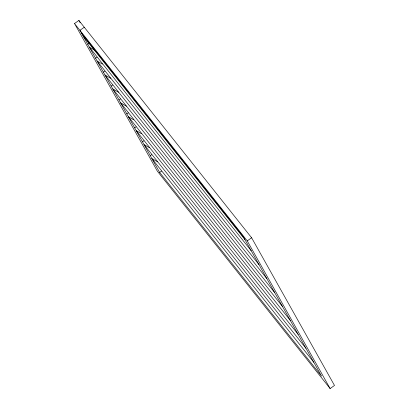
<?xml version="1.0" encoding="UTF-8"?>
<svg xmlns="http://www.w3.org/2000/svg" width="409" height="409" viewBox="0 0 409 409"><rect width="100%" height="100%" fill="white"/><g stroke="black" fill="none" stroke-linecap="round" stroke-linejoin="round"><path stroke-width="0.61" d="M74.51 23.543L78.881 20.45L251.617 237.777L334.49 385.457L330.119 388.55L157.383 171.223L74.51 23.543L247.24 240.87L330.119 388.55M84.28 27.239L79.908 30.332L159.653 172.445L321.592 376.188L243.406 236.862L81.473 33.119M87.725 44.264L89.182 43.236M95.542 58.196L97.005 57.168M103.365 72.132L104.822 71.1M111.182 86.064L112.639 85.031M118.999 99.995L120.456 98.963M126.821 113.927L128.278 112.894M134.638 127.859L136.095 126.831M142.455 141.79L143.912 140.762M150.272 155.722L151.729 154.694M159.653 172.445L161.601 171.069M247.24 240.87L251.617 237.777M94.622 50.149L89.29 47.05L251.228 250.794M102.439 64.085L97.107 60.982L259.045 264.725M110.793 78.323L104.929 74.919L266.862 278.662M118.61 92.255L112.746 88.85L274.679 292.593M126.427 106.192L120.563 102.782L282.501 306.525M133.712 119.811L128.38 116.713L290.318 320.457M141.534 133.743L136.202 130.645L298.135 334.388M149.351 147.675L144.019 144.576L305.952 348.32M157.7 161.918L151.836 158.508L313.775 362.251M83.037 35.905L244.971 239.648M78.881 20.45L80.133 22.679"/></g></svg>
